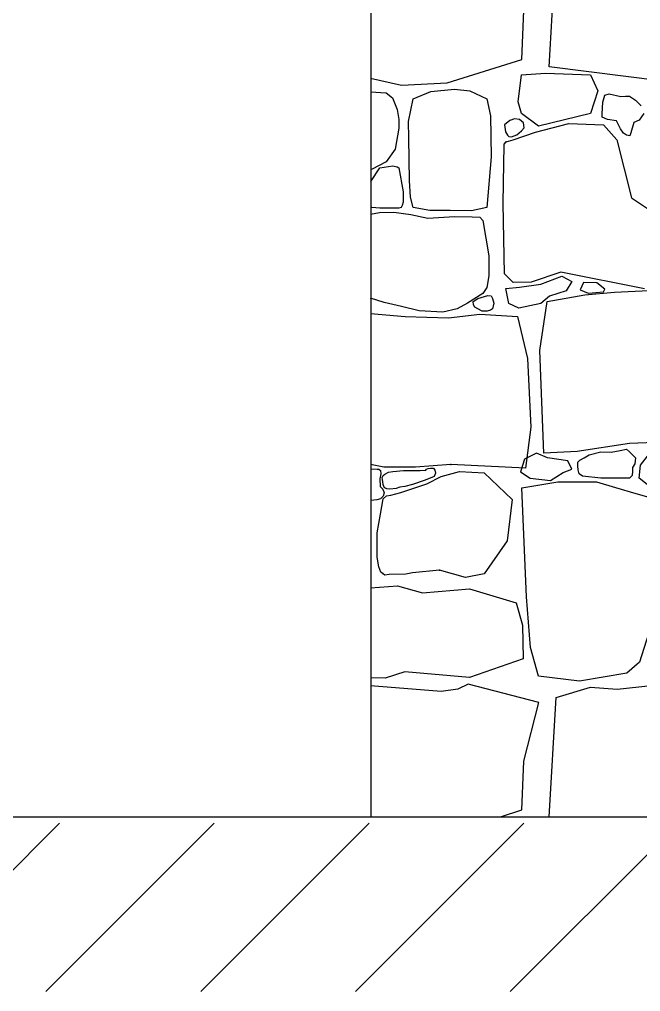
# Model space of a CAD drawing. Header units: feet. Extents: x -10410 to 374725, y -46422 to 88923.
# Drawn here: x 297096 to 297834, y -1258 to -103 of the extents above; entities that cross this region are included whole.
import ezdxf

# ---------------------------------------------------------------- set-up
doc = ezdxf.new("R2010")
doc.units = ezdxf.units.FT
doc.header["$MEASUREMENT"] = 0
for name, color, linetype, lineweight, true_color in [('2D - Общий_Ном._пера__118', 7, 'Continuous', 5, 0x573938), ('Конструктив - Стены Несущие_Ном._пера__87', 7, 'Continuous', 25, 0x6a6a6a), ('Местность - Рельеф_Ном._пера__93', 7, 'Continuous', 25, 0xa2a233)]:
    doc.layers.add(name, color=color, linetype=linetype, lineweight=lineweight, true_color=true_color)

# ---------------------------------------------------------------- blocks, each defined once
blk = doc.blocks.new('*X144')
at = {"layer": 'Конструктив - Стены Несущие_Ном._пера__87', "linetype": 'Continuous'}
for p, q in [((297724.9, -159.5), (297733.5, -16.8)), ((297692.7, -150.6), (297695, -92.5)), ((297603.7, -178.5), (297692.7, -150.6)), ((297861.7, -176.6), (297724.9, -159.5)), ((297513, -172.7), (297549.5, -181.2)), ((297688.3, -201), (297692.3, -168.9)), ((297692.3, -168.9), (297720.7, -166.8)), ((297720.7, -166.8), (297774.1, -168.9)), ((297774.1, -168.9), (297782.7, -187.8)), ((297549.5, -181.2), (297603.7, -178.5)), ((297513, -189), (297531.5, -190.3)), ((297531.5, -190.3), (297538.9, -196.1)), ((297538.9, -196.1), (297544.5, -209.8)), ((297563.3, -197.4), (297584.6, -188.5)), ((297584.6, -188.5), (297612.4, -185.8)), ((297612.4, -185.8), (297630.7, -187.9)), ((297630.7, -187.9), (297651, -197.4)), ((297782.7, -187.8), (297774.1, -214.9)), ((297788.8, -201.4), (297791, -193.1)), ((297791, -193.1), (297796.5, -191.2)), ((297796.5, -191.2), (297810, -194.7)), ((297810, -194.7), (297815.6, -194.2)), ((297815.6, -194.2), (297820.3, -194.2)), ((297820.3, -194.2), (297827.6, -198.8)), ((297558, -224.1), (297563.3, -197.4)), ((297651, -197.4), (297655.3, -217.5)), ((297692.3, -214.9), (297688.3, -201)), ((297787.9, -215), (297788.8, -201.4)), ((297827.6, -198.8), (297834.3, -205.5)), ((297544.5, -209.8), (297546.6, -221.8)), ((297655.3, -217.5), (297656.2, -266.1)), ((297712.2, -229.6), (297692.3, -214.9)), ((297774.1, -214.9), (297712.2, -229.6)), ((297788.1, -219.1), (297787.9, -215)), ((297794.4, -221.7), (297788.1, -219.1)), ((297837.7, -214.9), (297831.8, -222.5)), ((297546.6, -221.8), (297546.4, -232)), ((297558.2, -243.9), (297558, -224.1)), ((297678.5, -223), (297671.9, -228.1)), ((297671.9, -228.1), (297673, -236.6)), ((297684, -221), (297678.5, -223)), ((297690, -221.8), (297684, -221)), ((297694.4, -225.8), (297690, -221.8)), ((297695.4, -231.6), (297694.4, -225.8)), ((297708.9, -236.8), (297748.6, -226.6)), ((297748.6, -226.6), (297789.7, -228.1)), ((297789.7, -228.1), (297805.5, -245.9)), ((297805, -223.5), (297794.4, -221.7)), ((297809.9, -232.9), (297805, -223.5)), ((297825.8, -225.5), (297822.1, -237.8)), ((297831.8, -222.5), (297825.8, -225.5)), ((297546.4, -232), (297542.3, -257.1)), ((297673, -236.6), (297675.6, -240.4)), ((297675.6, -240.4), (297677.1, -242.1)), ((297677.1, -242.1), (297680.2, -242.4)), ((297680.2, -242.4), (297686.8, -240.1)), ((297682.2, -245.9), (297708.9, -236.8)), ((297686.8, -240.1), (297692.3, -235.4)), ((297692.3, -235.4), (297695.4, -231.6)), ((297813.4, -237.9), (297809.9, -232.9)), ((297816.8, -240.6), (297813.4, -237.9)), ((297820.8, -241.1), (297816.8, -240.6)), ((297822.1, -237.8), (297820.8, -241.1)), ((297559, -294.2), (297558.2, -243.9)), ((297671.3, -273.9), (297671.5, -253.6)), ((297671.5, -253.6), (297671.6, -251.2)), ((297671.6, -251.2), (297674.1, -248.2)), ((297674.1, -248.2), (297682.2, -245.9)), ((297805.5, -245.9), (297822.9, -314.8)), ((297542.3, -257.1), (297531.5, -272.3)), ((297531.5, -272.3), (297514.6, -280.8)), ((297523.7, -279.4), (297539.4, -276.7)), ((297539.4, -276.7), (297544.5, -278.1)), ((297656.2, -266.1), (297651, -326.2)), ((297670.3, -321.7), (297671.3, -273.9)), ((297514.6, -280.8), (297513, -281.1)), ((297513.1, -295.5), (297523.7, -279.4)), ((297544.5, -278.1), (297546.4, -279.4)), ((297546.4, -279.4), (297551.7, -307.8)), ((297513, -295.6), (297513.1, -295.5)), ((297560.4, -314.2), (297559, -294.2)), ((297551.7, -307.8), (297551.8, -319.9)), ((297551.8, -319.9), (297550.3, -324.1)), ((297563.3, -326.2), (297560.4, -314.2)), ((297671.8, -405.2), (297670.3, -321.7)), ((297822.9, -314.8), (297855.1, -336.3)), ((297514.4, -326.3), (297513, -325.9)), ((297513, -334.5), (297523.4, -332.2)), ((297523.7, -327.1), (297514.4, -326.3)), ((297523.4, -332.2), (297540.5, -331.9)), ((297546.4, -327.1), (297523.7, -327.1)), ((297540.5, -331.9), (297560.8, -334.7)), ((297549.3, -326.5), (297546.4, -327.1)), ((297550.3, -324.1), (297549.3, -326.5)), ((297560.8, -334.7), (297580.9, -339.1)), ((297583.2, -329.9), (297563.3, -326.2)), ((297607.3, -330), (297583.2, -329.9)), ((297632.8, -330.3), (297607.3, -330)), ((297651, -326.2), (297632.8, -330.3)), ((297580.9, -339.1), (297612.6, -337.1)), ((297612.6, -337.1), (297633.5, -337.4)), ((297633.5, -337.4), (297642.5, -337.8)), ((297642.5, -337.8), (297646.3, -342)), ((297646.3, -342), (297653.5, -383.8)), ((297653.5, -383.8), (297653.2, -407.6)), ((297739.1, -403.2), (297703.5, -415.1)), ((297838.2, -423), (297739.1, -403.2)), ((297653.2, -407.6), (297651.2, -421.5)), ((297682.2, -415.6), (297671.8, -405.2)), ((297703.5, -415.1), (297682.2, -415.6)), ((297715.3, -417.4), (297740, -408)), ((297740, -408), (297752.1, -414.1)), ((297752.1, -414.1), (297745.1, -425.3)), ((297766, -415.3), (297761.8, -424.1)), ((297781.8, -415.9), (297766, -415.3)), ((297651.2, -421.5), (297646.3, -428.4)), ((297673.5, -422.7), (297690, -420.9)), ((297677.3, -440.6), (297673.5, -422.7)), ((297690, -420.9), (297715.3, -417.4)), ((297745.1, -425.3), (297725.3, -431.8)), ((297761.8, -424.1), (297771.5, -428)), ((297767.6, -430.2), (297802.5, -427)), ((297771.5, -428), (297789.5, -426.5)), ((297791, -423.3), (297781.8, -415.9)), ((297789.5, -426.5), (297791, -423.3)), ((297802.5, -427), (297911.8, -421.5)), ((297529.2, -439.4), (297513, -434.2)), ((297646.3, -428.4), (297627.9, -440)), ((297634.7, -438.2), (297640.4, -434.6)), ((297635, -441.8), (297634.7, -438.2)), ((297640.4, -434.6), (297652, -430.8)), ((297652, -430.8), (297656.1, -431.5)), ((297656.1, -431.5), (297657.8, -434.6)), ((297657.8, -434.6), (297659.4, -440.1)), ((297713.9, -496.4), (297722.8, -438.1)), ((297725.3, -431.8), (297715, -440.6)), ((297722.8, -438.1), (297767.6, -430.2)), ((297549.7, -444), (297529.2, -439.4)), ((297570.7, -449.1), (297549.7, -444)), ((297598.6, -450.7), (297570.7, -449.1)), ((297615.7, -446.7), (297598.6, -450.7)), ((297627.9, -440), (297615.7, -446.7)), ((297636.7, -444.6), (297635, -441.8)), ((297640.4, -446.7), (297636.7, -444.6)), ((297645.4, -449.7), (297640.4, -446.7)), ((297651.4, -449.4), (297645.4, -449.7)), ((297655.4, -448.4), (297651.4, -449.4)), ((297657.8, -446.7), (297655.4, -448.4)), ((297659.4, -440.1), (297657.8, -446.7)), ((297689.1, -445.9), (297677.3, -440.6)), ((297715, -440.6), (297689.1, -445.9)), ((297513, -452.2), (297553.9, -455.7)), ((297553.9, -455.7), (297605.4, -457.4)), ((297605.4, -457.4), (297642.8, -453.2)), ((297642.8, -453.2), (297687.6, -456)), ((297687.6, -456), (297699.2, -505.7)), ((297718.6, -618), (297713.9, -496.4)), ((297699.2, -505.7), (297703.1, -587.1)), ((297703.1, -587.1), (297697.1, -636.1)), ((297820.6, -606.6), (297758.5, -616)), ((297876.9, -604.6), (297820.6, -606.6)), ((297710.2, -618.2), (297695.8, -625.4)), ((297723.2, -623.6), (297710.2, -618.2)), ((297758.5, -616), (297718.6, -618)), ((297766.8, -623.6), (297772.7, -620.3)), ((297772.7, -620.3), (297786.4, -616.7)), ((297786.4, -616.7), (297798.6, -616.9)), ((297798.6, -616.9), (297809.3, -615.2)), ((297809.3, -615.2), (297817.1, -613.3)), ((297817.1, -613.3), (297820.6, -616.7)), ((297820.6, -616.7), (297827.6, -623.9)), ((297833.5, -632.3), (297841.7, -621.7)), ((297528.6, -634.8), (297513, -631.7)), ((297566.3, -634.8), (297528.6, -634.8)), ((297608.4, -631.6), (297566.3, -634.8)), ((297697.1, -636.1), (297608.4, -631.6)), ((297695.8, -625.4), (297691.1, -640.2)), ((297747.4, -627.2), (297723.2, -623.6)), ((297752.1, -637), (297747.4, -627.2)), ((297759.1, -633.8), (297759.2, -628.7)), ((297759.6, -637.8), (297759.1, -633.8)), ((297759.2, -628.7), (297761.3, -626.4)), ((297761.3, -626.4), (297766.8, -623.6)), ((297826.9, -631), (297824.1, -635.2)), ((297827.6, -623.9), (297826.9, -631)), ((297832.1, -647.9), (297833.5, -632.3)), ((297513, -636.8), (297520.6, -637.3)), ((297520.6, -637.3), (297522.8, -637.1)), ((297522.8, -637.1), (297524.7, -638.9)), ((297524.9, -642.6), (297523.7, -648.7)), ((297524.7, -638.9), (297524.9, -642.6)), ((297526.8, -646.9), (297527.9, -644.7)), ((297527.9, -644.7), (297529.7, -643)), ((297529.7, -643), (297534.3, -640.8)), ((297534.3, -640.8), (297539.4, -640)), ((297539.4, -640), (297552.1, -638.9)), ((297552.1, -638.9), (297572, -638.9)), ((297572, -638.9), (297578.5, -638.4)), ((297588.4, -645.9), (297577.6, -650.4)), ((297578.5, -638.4), (297579.5, -637.2)), ((297579.5, -637.2), (297581.5, -636.3)), ((297579.7, -654.7), (297596.8, -645.9)), ((297581.5, -636.3), (297584.1, -635.8)), ((297584.1, -635.8), (297587.7, -636.1)), ((297587.7, -636.1), (297589.4, -638.2)), ((297590.1, -642.1), (297588.4, -645.9)), ((297589.4, -638.2), (297590.1, -642.1)), ((297596.8, -645.9), (297618.6, -640)), ((297618.6, -640), (297647.8, -641.6)), ((297647.8, -641.6), (297681, -673.3)), ((297691.1, -640.2), (297702.3, -647.8)), ((297726.5, -650.7), (297741.6, -641.3)), ((297741.6, -641.3), (297752.1, -637)), ((297760.8, -642.6), (297759.6, -637.8)), ((297764.7, -645.3), (297760.8, -642.6)), ((297786.4, -647.9), (297764.7, -645.3)), ((297823.6, -644.6), (297820.6, -647.9)), ((297824.2, -639.5), (297823.6, -644.6)), ((297824.1, -635.2), (297824.2, -639.5)), ((297523.7, -648.7), (297524.4, -657.7)), ((297524.4, -657.7), (297527.3, -661.1)), ((297527, -649.4), (297526.8, -646.9)), ((297527.3, -652.1), (297527, -649.4)), ((297528, -655.4), (297527.3, -652.1)), ((297528.5, -657.7), (297528, -655.4)), ((297529.7, -659.3), (297528.5, -657.7)), ((297553.5, -657.7), (297547.8, -658.7)), ((297562.6, -655.2), (297553.5, -657.7)), ((297559.7, -661.5), (297579.7, -654.7)), ((297577.6, -650.4), (297562.6, -655.2)), ((297692.6, -659.2), (297735.2, -652.1)), ((297702.3, -647.8), (297726.5, -650.7)), ((297735.2, -652.1), (297758.2, -652.1)), ((297758.2, -652.1), (297781.2, -652.1)), ((297781.2, -652.1), (297804, -659.1)), ((297820.6, -647.9), (297786.4, -647.9)), ((297851.3, -663.3), (297832.1, -647.9)), ((297528, -669.3), (297524.7, -672.3)), ((297527.3, -661.1), (297528.9, -665.1)), ((297527.8, -672.3), (297531.7, -669)), ((297528.9, -665.1), (297528, -669.3)), ((297532.3, -660.6), (297529.7, -659.3)), ((297531.7, -669), (297536.8, -668)), ((297535.7, -660.8), (297532.3, -660.6)), ((297543.2, -660.2), (297535.7, -660.8)), ((297536.8, -668), (297548.7, -664.9)), ((297547.8, -658.7), (297543.2, -660.2)), ((297548.7, -664.9), (297559.7, -661.5)), ((297698.3, -788.8), (297692.6, -659.2)), ((297804, -659.1), (297828.1, -666)), ((297828.1, -666), (297843.4, -670.6)), ((297513.2, -674.3), (297513, -674.3)), ((297520.2, -673.6), (297513.2, -674.3)), ((297524.7, -672.3), (297520.2, -673.6)), ((297524.7, -690.7), (297527.8, -672.3)), ((297681, -673.3), (297675.1, -722.4)), ((297520.7, -712.8), (297524.7, -690.7)), ((297520.7, -741.7), (297520.7, -712.8)), ((297675.1, -722.4), (297647.8, -761.6)), ((297522.8, -753.3), (297520.7, -741.7)), ((297525.2, -759.6), (297522.8, -753.3)), ((297527.8, -761.6), (297525.2, -759.6)), ((297529.7, -762.9), (297527.8, -761.6)), ((297554.7, -762), (297534.9, -762.3)), ((297562.7, -760.5), (297554.7, -762)), ((297594.6, -757), (297562.7, -760.5)), ((297625.5, -765.8), (297594.6, -757)), ((297647.8, -761.6), (297625.5, -765.8)), ((297534.9, -762.3), (297529.7, -762.9)), ((297513, -778.1), (297545, -775.7)), ((297545, -775.7), (297574.5, -783.9)), ((297574.5, -783.9), (297630.5, -779.2)), ((297630.5, -779.2), (297686, -795.8)), ((297686, -795.8), (297693.5, -822.3)), ((297702.9, -849), (297698.3, -788.8)), ((297854.1, -798), (297832.5, -866.6)), ((297693.5, -822.3), (297694, -862.6)), ((297712.3, -883.1), (297702.9, -849)), ((297694, -862.6), (297630.5, -884.7)), ((297832.5, -866.6), (297817.2, -879.5)), ((297530.4, -885.5), (297513, -885.1)), ((297553.4, -878), (297530.4, -885.5)), ((297630.5, -884.7), (297553.4, -878)), ((297761.2, -888.9), (297712.3, -883.1)), ((297817.2, -879.5), (297761.2, -888.9)), ((297596.6, -901.3), (297513, -894.6)), ((297616.6, -898.3), (297596.6, -901.3)), ((297628.7, -892.6), (297616.6, -898.3)), ((297712.7, -914.5), (297628.7, -892.6)), ((297733.5, -908.2), (297774.1, -896.1)), ((297774.1, -896.1), (297805.8, -898.6)), ((297805.8, -898.6), (297846.1, -894.3)), ((297724.9, -1050), (297733.5, -908.2)), ((297695, -983.9), (297712.7, -914.5)), ((297692.7, -1042), (297695, -983.9)), ((297667.1, -1050), (297692.7, -1042))]:
    blk.add_line(p, q, dxfattribs=at)
for p in [(297674.1, -248.2), (297608.4, -631.6), (297527.8, -761.6), (297527.8, -761.6), (297594.6, -757)]:
    blk.add_point(p, dxfattribs=at)
blk = doc.blocks.new('Штриховка_72', base_point=(0, 0))
at = {"layer": 'Конструктив - Стены Несущие_Ном._пера__87', "linetype": 'Continuous'}
blk.add_blockref('*X144', (0, 0), dxfattribs=at)

msp = doc.modelspace()

# ---------------------------------------------------------------- hatches: boundary and pattern name
at = {"layer": '2D - Общий_Ном._пера__118', "linetype": 'Continuous'}
h = msp.add_hatch(dxfattribs=at)
h.set_pattern_fill('ЛИНИИ_НАКЛОННЫЕ__ШАГ_1_5_', color=256, style=0, pattern_type=2)
h.set_pattern_definition([(45, (0, 0), (-91.92388, 91.92388), [])])
h.paths.add_polyline_path([(295525.14034, -1050), (295525.14034, -1057.65579), (317039.44593, -1057.65579), (317039.44593, -1257.65579), (295525.14034, -1257.65579), (292970.03495, -1257.65579), (292970.03495, -1050)])

# ---------------------------------------------------------------- linework, layer by layer
at = {"layer": 'Конструктив - Стены Несущие_Ном._пера__87', "linetype": 'Continuous'}
msp.add_line((297513.01792, 0), (297513.01792, -1050), dxfattribs=at)
at = {"layer": 'Местность - Рельеф_Ном._пера__93', "linetype": 'Continuous'}
msp.add_line((294690.52005, -1050), (313353.59199, -1050), dxfattribs=at)

# ---------------------------------------------------------------- block references
at = {"layer": 'Конструктив - Стены Несущие_Ном._пера__87', "linetype": 'Continuous'}
msp.add_blockref('Штриховка_72', (0, 0), dxfattribs=at)

doc.saveas('drawing.dxf')
